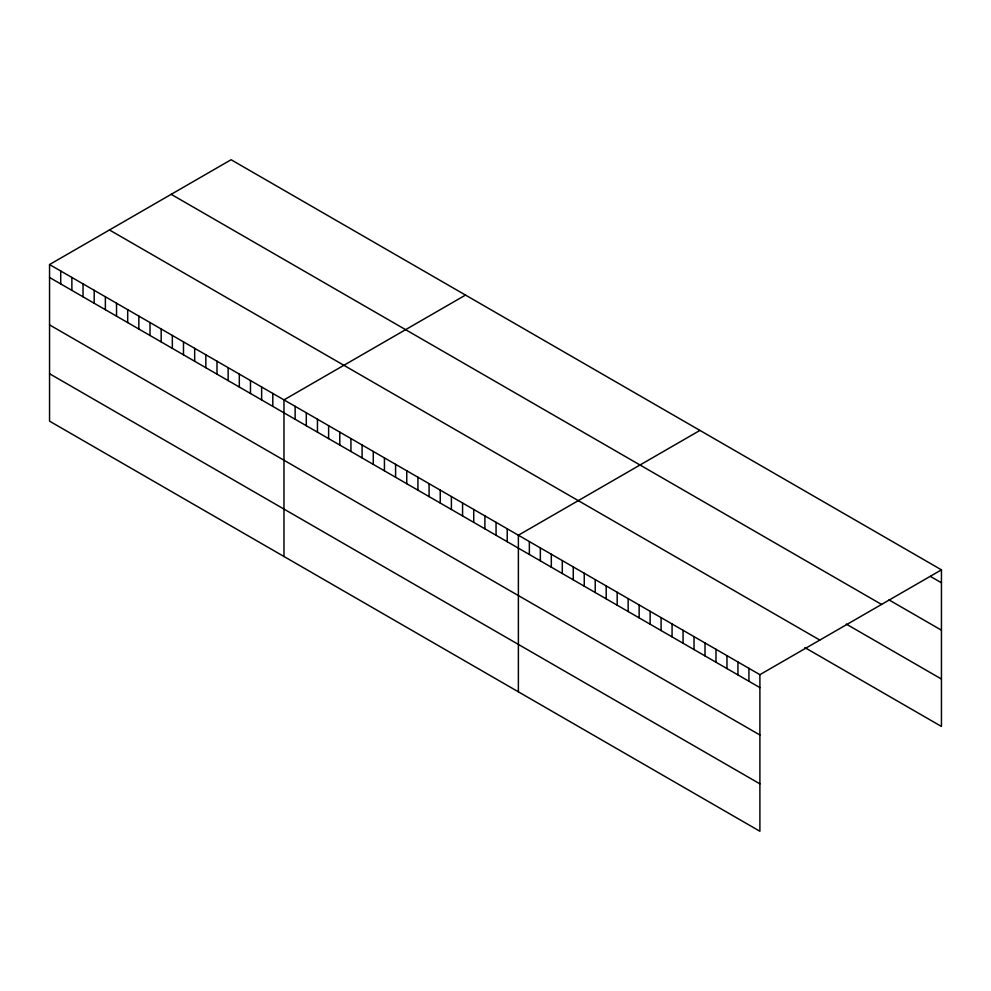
<?xml version="1.0" encoding="UTF-8"?>
<svg xmlns="http://www.w3.org/2000/svg" width="991" height="991" viewBox="0 0 991 991"><rect width="100%" height="100%" fill="white"/><g stroke="black" fill="none" stroke-linecap="round" stroke-linejoin="round"><path stroke-width="1.49" d="M49.55 264.547L759.899 674.673L759.899 831.263L49.55 421.15L49.55 264.547L231.101 159.737L941.45 569.85L941.45 726.453L804.828 647.569M465.51 295.07L283.971 399.893L283.971 556.484M699.931 430.416L518.38 535.227L518.38 691.829M759.899 674.673L941.45 569.85M930.475 576.44L941.45 582.782M889.001 599.902L941.45 630.189M171.183 194.323L881.544 604.436M846.302 624.107L941.45 679.033M109.456 229.962L819.817 640.075M49.55 277.48L759.899 687.593M49.55 324.887L759.899 735M49.55 373.731L759.899 783.856M748.923 668.33L748.923 681.251M737.948 661.988L737.948 674.921M726.973 655.658L726.973 668.578M715.985 649.316L715.985 662.236M705.01 642.973L705.01 655.906M694.034 636.643L694.034 649.563M683.059 630.301L683.059 643.221M672.071 623.958L672.071 636.891M661.096 617.628L661.096 630.549M650.121 611.286L650.121 624.206M639.145 604.944L639.145 617.876M628.158 598.614L628.158 611.534M617.182 592.271L617.182 605.204M606.207 585.929L606.207 598.861M595.232 579.599L595.232 592.519M584.256 573.256L584.256 586.189M573.269 566.914L573.269 579.846M562.293 560.584L562.293 573.504M551.318 554.242L551.318 567.174M540.343 547.899L540.343 560.832M529.355 541.569L529.355 554.489M507.219 528.785L507.219 541.705M496.057 522.344L496.057 535.264M484.896 515.89L484.896 528.822M473.735 509.448L473.735 522.381M462.574 503.007L462.574 515.927M451.4 496.565L451.4 509.485M440.239 490.111L440.239 503.044M429.078 483.67L429.078 496.602M417.917 477.228L417.917 490.149M406.756 470.775L406.756 483.707M395.595 464.333L395.595 477.266M384.434 457.892L384.434 470.812M373.273 451.45L373.273 464.37M362.099 444.996L362.099 457.929M350.938 438.555L350.938 451.487M339.777 432.113L339.777 445.033M328.616 425.672L328.616 438.592M317.454 419.218L317.454 432.15M306.293 412.776L306.293 425.709M295.132 406.335L295.132 419.255M272.798 393.439L272.798 406.372M261.636 386.998L261.636 399.93M250.475 380.556L250.475 393.477M239.314 374.115L239.314 387.035M228.153 367.661L228.153 380.594M216.992 361.22L216.992 374.152M205.831 354.778L205.831 367.698M194.67 348.337L194.67 361.257M183.496 341.883L183.496 354.815M172.335 335.441L172.335 348.374M161.174 329L161.174 341.92M150.013 322.558L150.013 335.478M138.851 316.104L138.851 329.037M127.69 309.663L127.69 322.595M116.529 303.221L116.529 316.141M105.368 296.78L105.368 309.7M94.195 290.326L94.195 303.258M83.033 283.884L83.033 296.805M71.872 277.443L71.872 290.363M60.711 270.989L60.711 283.921"/></g></svg>
